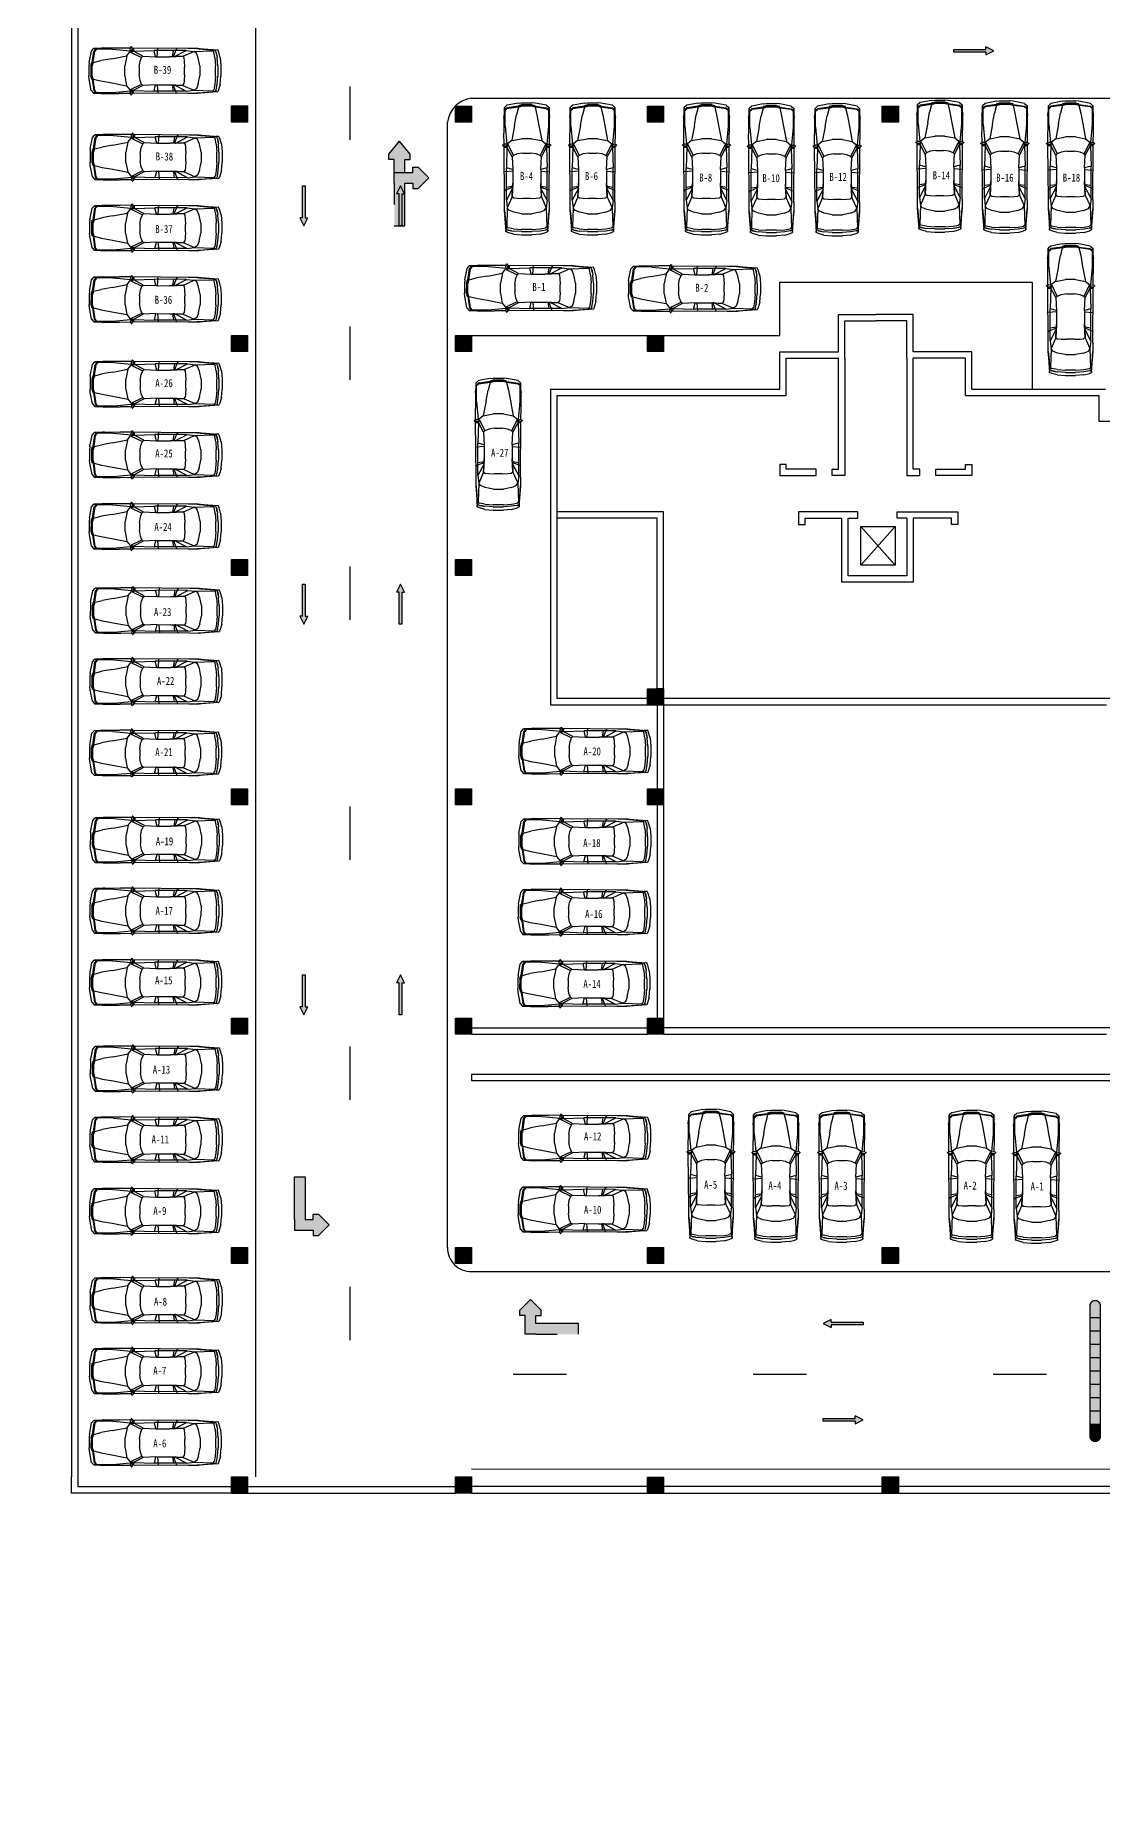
# Model space of a CAD drawing. Extents: x -266505272703 to 7385419, y -354256 to 107640740655.
# Drawn here: x 3259738 to 3299769, y -230815 to -165098 of the extents above; entities that cross this region are included whole.
import ezdxf

# ---------------------------------------------------------------- set-up
doc = ezdxf.new("R2010")
doc.units = 0
doc.header["$LTSCALE"] = 1000
for name, color, linetype in [('jb1', 42, 'Continuous'), ('PUB_TEXT', 7, 'Continuous'), ('QC', 8, 'Continuous'), ('ROOF', 4, 'Continuous'), ('图框', 6, 'Continuous'), ('红线', 1, 'Continuous')]:
    doc.layers.add(name, color=color, linetype=linetype)
doc.styles.get("Standard").update_dxf_attribs({"font": 'rs.shx', "bigfont": 'hztxt.shx'})
doc.styles.add('STYLE2', font='NSimSun.ttf', dxfattribs={"width": 0.8})

# ---------------------------------------------------------------- blocks, each defined once
blk = doc.blocks.new('M_F27')
for p, q in [((-2489, 522), (-2426, 736)), ((-2426, 736), (-2389, 824)), ((-2389, 824), (-1610, 874)), ((-2389, 824), (-1560, 874)), ((-2264, 812), (-2389, 824)), ((-2326, 736), (-2364, 522)), ((-2326, 736), (-2351, 596)), ((-2326, 736), (-2288, 811)), ((-2200, 786), (-2288, 811)), ((-2276, 522), (-2238, 736)), ((-2200, 786), (-2238, 736)), ((-1560, 874), (-2212, 815)), ((-2208, 815), (-2211, 814)), ((-1660, 862), (-2208, 815)), ((-1446, 761), (-2200, 786)), ((-1560, 874), (-1660, 862)), ((-1622, 510), (-1547, 698)), ((-1617, 869), (-1620, 866)), ((-1208, 874), (-1610, 874)), ((-1547, 698), (-1446, 761)), ((-1145, 799), (-1446, 761)), ((-1019, 572), (-1446, 761)), ((-1208, 874), (980, 889)), ((-1145, 799), (-682, 557)), ((-1145, 799), (124, 799)), ((-743, 849), (-793, 874)), ((-730, 799), (-743, 849)), ((-630, 555), (-730, 799)), ((-642, 799), (-605, 554)), ((-2, 547), (-27, 877)), ((124, 799), (61, 547)), ((941, 773), (124, 799)), ((564, 572), (941, 773)), ((1079, 748), (614, 522)), ((941, 773), (941, 874)), ((983, 777), (941, 773)), ((941, 773), (987, 765)), ((980, 902), (995, 790)), ((980, 790), (980, 898)), ((995, 790), (980, 790)), ((980, 790), (992, 746)), ((984, 905), (1020, 939)), ((992, 746), (1021, 747)), ((995, 790), (1022, 746)), ((1022, 748), (995, 790)), ((1021, 747), (1022, 748)), ((1053, 768), (1022, 746)), ((1036, 935), (1062, 857)), ((1036, 756), (1079, 748)), ((1051, 889), (1497, 893)), ((1057, 776), (1062, 857)), ((1770, 849), (1058, 784)), ((1204, 585), (1079, 748)), ((1506, 899), (2121, 899)), ((2461, 849), (1770, 849)), ((2272, 876), (2121, 899)), ((2272, 876), (2272, 874)), ((2437, 851), (2272, 876)), ((2511, 874), (2287, 874)), ((2398, 849), (2461, 773)), ((2437, 850), (2433, 851)), ((2498, 773), (2436, 849)), ((2511, 874), (2450, 850)), ((2461, 773), (2523, 321)), ((2561, 321), (2498, 773)), ((2599, 773), (2511, 874)), ((2599, 773), (2687, 321)), ((-2489, 522), (-2514, 196)), ((-2514, -206), (-2514, 196)), ((-2364, 522), (-2389, 196)), ((-2389, -206), (-2389, 196)), ((-2351, 594), (-2351, 596)), ((-2301, 196), (-2276, 522)), ((-2301, 196), (-2301, -206)), ((-1622, 510), (-1685, 196)), ((-1685, -206), (-1685, 196)), ((-1082, 145), (-1070, 371)), ((-1082, 145), (-1082, -156)), ((-1070, 371), (-1057, 510)), ((-1019, 572), (-1057, 510)), ((-680, 556), (-1019, 572)), ((-1019, 572), (-479, 547)), ((-680, 556), (-630, 555)), ((-605, 554), (-630, 555)), ((-479, 547), (-605, 554)), ((61, 547), (-479, 547)), ((61, 547), (564, 572)), ((564, 572), (614, 522)), ((614, 522), (677, 371)), ((677, 371), (714, 145)), ((714, -156), (714, 145)), ((1795, 472), (1204, 585)), ((1280, 196), (1204, 585)), ((1280, 196), (1280, -206)), ((2222, 397), (1795, 472)), ((2523, 321), (2222, 397)), ((2523, 321), (2586, 321)), ((2523, 321), (2561, 196)), ((2580, 196), (2542, 321)), ((2561, 196), (2561, -206)), ((2611, 196), (2574, 321)), ((2580, 321), (2618, 196)), ((2580, 196), (2580, -206)), ((2611, 196), (2611, -206)), ((2618, -206), (2618, 196)), ((2687, 321), (2699, 196)), ((2699, -206), (2699, 196)), ((-2489, -533), (-2514, -206)), ((-2489, -533), (-2426, -747)), ((-2389, -206), (-2364, -533)), ((-2326, -747), (-2364, -533)), ((-2351, -607), (-2351, -605)), ((-2351, -607), (-2326, -747)), ((-2276, -533), (-2301, -206)), ((-2276, -533), (-2238, -747)), ((-1685, -206), (-1622, -520)), ((-1622, -520), (-1547, -709)), ((-1019, -583), (-1446, -772)), ((-682, -568), (-1145, -809)), ((-1070, -382), (-1082, -156)), ((-1057, -520), (-1070, -382)), ((-1019, -583), (-1057, -520)), ((-479, -558), (-1019, -583)), ((-1019, -583), (-680, -567)), ((-730, -809), (-630, -566)), ((-680, -567), (-682, -568)), ((-680, -567), (-630, -566)), ((-605, -565), (-642, -809)), ((-630, -566), (-605, -565)), ((-605, -565), (-479, -558)), ((61, -558), (-479, -558)), ((-2, -558), (-27, -884)), ((61, -558), (124, -809)), ((564, -583), (61, -558)), ((614, -533), (564, -583)), ((564, -583), (941, -784)), ((677, -382), (614, -533)), ((1079, -759), (614, -533)), ((714, -156), (677, -382)), ((1204, -596), (1079, -759)), ((1204, -596), (1280, -206)), ((1795, -483), (1204, -596)), ((1795, -483), (2222, -407)), ((2523, -332), (2222, -407)), ((2523, -332), (2461, -784)), ((2561, -332), (2498, -784)), ((2523, -332), (2561, -206)), ((2586, -332), (2523, -332)), ((2580, -206), (2542, -332)), ((2618, -6), (2561, -6)), ((2574, -332), (2611, -206)), ((2618, -206), (2580, -332)), ((2687, -332), (2599, -784)), ((2687, -332), (2699, -206)), ((-2426, -747), (-2389, -835)), ((-2389, -835), (-2264, -823)), ((-1560, -885), (-2389, -835)), ((-1610, -885), (-2389, -835)), ((-2326, -747), (-2288, -822)), ((-2288, -822), (-2200, -797)), ((-2200, -797), (-2238, -747)), ((-2212, -826), (-1560, -885)), ((-2208, -826), (-2211, -825)), ((-1660, -872), (-2208, -826)), ((-1446, -772), (-2200, -797)), ((-1560, -885), (-1660, -872)), ((-1621, -877), (-1617, -880)), ((-1610, -885), (-1208, -885)), ((-1547, -709), (-1446, -772)), ((-1145, -809), (-1446, -772)), ((-1208, -885), (980, -900)), ((-1145, -809), (124, -809)), ((-743, -860), (-793, -885)), ((-743, -860), (-730, -809)), ((941, -784), (124, -809)), ((987, -776), (941, -784)), ((983, -788), (941, -784)), ((941, -885), (941, -784)), ((992, -757), (980, -800)), ((995, -800), (980, -800)), ((995, -800), (980, -913)), ((980, -909), (980, -800)), ((984, -916), (1020, -950)), ((992, -757), (1021, -758)), ((995, -800), (1022, -757)), ((1022, -758), (995, -800)), ((1021, -758), (1022, -758)), ((1022, -757), (1053, -779)), ((1036, -767), (1079, -759)), ((1036, -946), (1062, -867)), ((1051, -901), (1497, -904)), ((1057, -787), (1062, -867)), ((1770, -860), (1058, -795)), ((2121, -910), (1506, -910)), ((1770, -860), (2461, -860)), ((2121, -910), (2272, -887)), ((2270, -887), (2121, -910)), ((2437, -861), (2272, -887)), ((2272, -885), (2272, -887)), ((2285, -885), (2511, -885)), ((2398, -860), (2461, -784)), ((2436, -860), (2498, -784)), ((2437, -861), (2436, -860)), ((2450, -861), (2511, -885)), ((2599, -784), (2511, -885))]:
    blk.add_line(p, q)
for centre, start, end in [((990, 898), 132.96497, 179.74535), ((1027, 932), 18.15727, 132.96497), ((1047, 776), 305.15418, 356.86364), ((990, -909), 180.25465, 227.03503), ((1027, -942), 227.03503, 341.84273), ((1047, -787), 3.17983, 54.84582)]:
    blk.add_arc(centre, 10, start, end)
at = {"width": 0.8, "flags": 9}
for tag in ['XSIZE', 'YSIZE']:
    blk.add_attdef(tag, (0, 0), '', height=0.5, dxfattribs=at)

msp = doc.modelspace()

# ---------------------------------------------------------------- hatches: boundary and pattern name
at = {"layer": 'jb1', "linetype": 'ByBlock'}
h = msp.add_hatch(color=256, dxfattribs=at)
h.paths.add_polyline_path([(3207028, 61244), (3207028, -349256), (3784028, -349256), (3784028, 61244)], flags=16)
h.paths.add_polyline_path([(3194528, -354256), (3194528, 66244), (3789028, 66244), (3789028, -354256)])
h.paths.add_polyline_path([(3205987, -18360), (3205987, -12971), (3203126, -12971), (3203126, -18360)], flags=24)
h.paths.add_polyline_path([(3201099, -18348), (3201099, -12948), (3198270, -12948), (3198270, -18348)], flags=24)
edge = h.paths.add_edge_path(flags=16)
edge.add_line((3207028, 61244), (3197028, 61244))
edge.add_line((3197028, 61244), (3197028, -23256))
edge.add_line((3197028, -23256), (3207028, -23256))
edge = h.paths.add_edge_path(flags=16)
edge.add_line((3202028, 61244), (3202028, -18256))
h.paths.add_polyline_path([(3201021, -22371), (3201021, -20286), (3198223, -20286), (3198223, -22371)], flags=24)
h.paths.add_polyline_path([(3205457, -22424), (3205457, -20318), (3202722, -20318), (3202722, -22424)], flags=24)
edge = h.paths.add_edge_path(flags=0)
edge.add_line((3197028, -18256), (3207028, -18256))
edge = h.paths.add_edge_path(flags=0)
edge.add_line((3197028, -10756), (3207028, -10756))
edge = h.paths.add_edge_path(flags=0)
edge.add_line((3197028, 744), (3207028, 744))
h.paths.add_polyline_path([(3205940, 8359), (3205940, 13623), (3203017, 13623), (3203017, 8359)], flags=24)
h.paths.add_polyline_path([(3200990, 8419), (3200990, 12965), (3198161, 12965), (3198161, 8419)], flags=24)
edge = h.paths.add_edge_path(flags=0)
edge.add_line((3197028, 8244), (3207028, 8244))
edge = h.paths.add_edge_path(flags=0)
edge.add_line((3197028, 15744), (3207028, 15744))
h.paths.add_polyline_path([(3201180, 34865), (3201180, 40170), (3198382, 40170), (3198382, 34865)], flags=24)
h.paths.add_polyline_path([(3205969, 34786), (3205969, 39997), (3203329, 39997), (3203329, 34786)], flags=24)
edge = h.paths.add_edge_path(flags=0)
edge.add_line((3197028, 27244), (3207028, 27244))
edge = h.paths.add_edge_path(flags=0)
edge.add_line((3197028, 34744), (3207028, 34744))
edge = h.paths.add_edge_path(flags=0)
edge.add_line((3197028, 42244), (3207028, 42244))
edge = h.paths.add_edge_path(flags=0)
edge.add_line((3197028, 53744), (3207028, 53744))
edge = h.paths.add_edge_path(flags=0)
edge.add_line((3504528, -349256), (3504528, -335256))
edge.add_line((3504528, -335256), (3784028, -335256))
edge = h.paths.add_edge_path(flags=0)
edge.add_line((3580028, -344756), (3670028, -344756))
edge = h.paths.add_edge_path(flags=0)
edge.add_line((3580028, -340256), (3670028, -340256))
h.paths.add_polyline_path([(3580921, -339322), (3586279, -339322), (3586279, -336555), (3580921, -336555)], flags=8)
h.paths.add_polyline_path([(3581167, -348327), (3586242, -348327), (3586242, -345529), (3581167, -345529)], flags=8)
edge = h.paths.add_edge_path(flags=0)
edge.add_line((3511834, -341564), (3511834, -341020))
edge = h.paths.add_edge_path(flags=0)
edge.add_line((3518840, -341020), (3518840, -341564))
edge = h.paths.add_edge_path(flags=0)
edge.add_line((3517008, -341564), (3517008, -341020))
edge = h.paths.add_edge_path(flags=0)
edge.add_arc((3515337, -341290), 439, 0, 360)
edge = h.paths.add_edge_path(flags=0)
edge.add_arc((3515337, -341290), 952, 0, 360)
edge = h.paths.add_edge_path(flags=0)
edge.add_line((3513691, -341020), (3513691, -341564))
edge = h.paths.add_edge_path(flags=0)
edge.add_line((3580028, -349256), (3580028, -335256))
h.paths.add_polyline_path([(3528821, -347040), (3562658, -347040), (3562658, -344592), (3528821, -344592)], flags=8)
edge = h.paths.add_edge_path(flags=0)
edge.add_arc((3514570, -346293), 254, 23.86714, 164.02526)
edge = h.paths.add_edge_path(flags=0)
edge.add_line((3514326, -346552), (3514326, -346775))
edge.add_line((3514326, -346775), (3514216, -346775))
edge.add_line((3514216, -346775), (3514216, -346328))
edge = h.paths.add_edge_path(flags=0)
edge.add_line((3514216, -346258), (3514216, -345945))
edge.add_line((3514216, -345945), (3514326, -345945))
edge.add_line((3514326, -345945), (3514326, -346034))
edge = h.paths.add_edge_path(flags=0)
edge.add_line((3513019, -343617), (3515077, -343617))
edge = h.paths.add_edge_path(flags=0)
edge.add_line((3515077, -344162), (3513019, -344162))
edge = h.paths.add_edge_path(flags=0)
edge.add_line((3513019, -341564), (3513019, -343617))
edge = h.paths.add_edge_path(flags=0)
edge.add_line((3512499, -343617), (3512499, -341564))
edge = h.paths.add_edge_path(flags=0)
edge.add_line((3513019, -344830), (3512499, -344830))
h.paths.add_polyline_path([(3512811, -345945), (3512918, -345945), (3512918, -346778), (3512811, -346778)], flags=0)
h.paths.add_polyline_path([(3512802, -345680), (3512915, -345680), (3512915, -345855), (3512802, -345855)], flags=0)
edge = h.paths.add_edge_path(flags=0)
edge.add_line((3512499, -344830), (3512499, -344162))
edge = h.paths.add_edge_path(flags=0)
edge.add_line((3511834, -343617), (3512499, -343617))
edge = h.paths.add_edge_path(flags=0)
edge.add_line((3511834, -344162), (3511834, -343617))
edge = h.paths.add_edge_path(flags=0)
edge.add_line((3512499, -344162), (3511834, -344162))
edge = h.paths.add_edge_path(flags=0)
edge.add_line((3512484, -346058), (3512484, -346775))
edge.add_line((3512484, -346775), (3512370, -346775))
edge.add_line((3512370, -346775), (3512370, -346058))
edge = h.paths.add_edge_path(flags=0)
edge.add_line((3512370, -346058), (3512213, -346058))
edge.add_line((3512213, -346058), (3512213, -345948))
edge.add_line((3512213, -345948), (3512370, -345948))
edge = h.paths.add_edge_path(flags=0)
edge.add_line((3512370, -345948), (3512370, -345683))
edge.add_line((3512370, -345683), (3512484, -345683))
edge.add_line((3512484, -345683), (3512484, -345948))
edge = h.paths.add_edge_path(flags=0)
edge.add_line((3512484, -345948), (3512641, -345948))
edge.add_line((3512641, -345948), (3512641, -346058))
edge.add_line((3512641, -346058), (3512484, -346058))
edge = h.paths.add_edge_path(flags=0)
edge.add_line((3513019, -344162), (3513019, -344830))
edge = h.paths.add_edge_path(flags=0)
edge.add_arc((3514570, -346293), 356, 174.3933, 185.6067)
edge = h.paths.add_edge_path(flags=0)
edge.add_arc((3513552, -346367), 312, 10.97394, 349.02606)
edge = h.paths.add_edge_path(flags=0)
edge.add_line((3513859, -346308), (3513859, -346427))
edge = h.paths.add_edge_path(flags=0)
edge.add_arc((3513552, -346367), 428, 44.28849, 315.71151)
edge = h.paths.add_edge_path(flags=0)
edge.add_line((3513859, -346068), (3513859, -345945))
edge.add_line((3513859, -345945), (3513978, -345945))
edge.add_line((3513978, -345945), (3513978, -346781))
edge.add_line((3513978, -346781), (3513859, -346781))
edge.add_line((3513859, -346781), (3513859, -346666))
edge = h.paths.add_edge_path(flags=0)
edge.add_line((3512499, -341564), (3511834, -341564))
edge = h.paths.add_edge_path(flags=0)
edge.add_line((3513691, -341564), (3513019, -341564))
edge = h.paths.add_edge_path(flags=0)
edge.add_line((3518197, -341564), (3518197, -343617))
edge = h.paths.add_edge_path(flags=0)
edge.add_line((3517677, -343617), (3517677, -341564))
edge = h.paths.add_edge_path(flags=0)
edge.add_line((3518865, -344162), (3518197, -344162))
edge = h.paths.add_edge_path(flags=0)
edge.add_line((3518197, -343617), (3518865, -343617))
edge = h.paths.add_edge_path(flags=0)
edge.add_line((3518197, -344162), (3518197, -344830))
edge = h.paths.add_edge_path(flags=0)
edge.add_line((3518865, -343617), (3518865, -344162))
edge = h.paths.add_edge_path(flags=0)
edge.add_line((3515597, -342974), (3515597, -343617))
edge = h.paths.add_edge_path(flags=0)
edge.add_line((3515077, -342974), (3515597, -342974))
edge = h.paths.add_edge_path(flags=0)
edge.add_line((3515077, -343617), (3515077, -342974))
edge = h.paths.add_edge_path(flags=0)
edge.add_line((3515597, -343617), (3517677, -343617))
edge = h.paths.add_edge_path(flags=0)
edge.add_line((3517677, -344830), (3517677, -344162))
edge = h.paths.add_edge_path(flags=0)
edge.add_line((3517677, -344162), (3515597, -344162))
edge = h.paths.add_edge_path(flags=0)
edge.add_line((3515077, -344805), (3515077, -344162))
edge = h.paths.add_edge_path(flags=0)
edge.add_line((3515597, -344805), (3515077, -344805))
edge = h.paths.add_edge_path(flags=0)
edge.add_line((3515597, -344162), (3515597, -344805))
edge = h.paths.add_edge_path(flags=0)
edge.add_line((3518197, -344830), (3517677, -344830))
edge = h.paths.add_edge_path(flags=0)
edge.add_arc((3518301, -346289), 254, 23.86714, 164.02526)
edge = h.paths.add_edge_path(flags=0)
edge.add_line((3518057, -346219), (3518057, -346359))
edge = h.paths.add_edge_path(flags=0)
edge.add_line((3518057, -346359), (3518057, -346548))
edge = h.paths.add_edge_path(flags=0)
edge.add_line((3518057, -346548), (3518057, -346771))
edge.add_line((3518057, -346771), (3517947, -346771))
edge.add_line((3517947, -346771), (3517947, -346324))
edge = h.paths.add_edge_path(flags=0)
edge.add_arc((3518301, -346289), 356, 174.3933, 185.6067)
edge = h.paths.add_edge_path(flags=0)
edge.add_line((3517947, -346255), (3517947, -345941))
edge.add_line((3517947, -345941), (3518057, -345941))
edge.add_line((3518057, -345941), (3518057, -346030))
edge = h.paths.add_edge_path(flags=0)
edge.add_arc((3518301, -346289), 356, 11.90544, 133.29691)
edge = h.paths.add_edge_path(flags=0)
edge.add_line((3518649, -346216), (3518649, -346771))
edge.add_line((3518649, -346771), (3518533, -346771))
edge.add_line((3518533, -346771), (3518533, -346559))
edge = h.paths.add_edge_path(flags=0)
edge.add_line((3518533, -346392), (3518533, -346559))
edge = h.paths.add_edge_path(flags=0)
edge.add_line((3518533, -346392), (3518533, -346187))
edge = h.paths.add_edge_path(flags=0)
edge.add_arc((3517283, -346363), 312, 10.97394, 349.02606)
edge = h.paths.add_edge_path(flags=0)
edge.add_line((3517590, -346304), (3517590, -346423))
edge = h.paths.add_edge_path(flags=0)
edge.add_arc((3517283, -346363), 428, 44.28849, 315.71151)
edge = h.paths.add_edge_path(flags=0)
edge.add_line((3517590, -346064), (3517590, -345941))
edge.add_line((3517590, -345941), (3517709, -345941))
edge.add_line((3517709, -345941), (3517709, -346777))
edge.add_line((3517709, -346777), (3517590, -346777))
edge.add_line((3517590, -346777), (3517590, -346663))
edge = h.paths.add_edge_path(flags=0)
edge.add_line((3516060, -346333), (3516060, -346166))
edge = h.paths.add_edge_path(flags=0)
edge.add_line((3516060, -346333), (3516060, -346538))
edge = h.paths.add_edge_path(flags=0)
edge.add_arc((3516292, -346436), 254, 203.86714, 344.02526)
edge = h.paths.add_edge_path(flags=0)
edge.add_line((3516537, -346505), (3516537, -346366))
edge = h.paths.add_edge_path(flags=0)
edge.add_line((3516537, -346366), (3516537, -346176))
edge = h.paths.add_edge_path(flags=0)
edge.add_line((3516537, -346176), (3516537, -345954))
edge.add_line((3516537, -345954), (3516647, -345954))
edge.add_line((3516647, -345954), (3516647, -346401))
edge = h.paths.add_edge_path(flags=0)
edge.add_arc((3516292, -346436), 356, 354.3933, 365.6067)
edge = h.paths.add_edge_path(flags=0)
edge.add_line((3516647, -346470), (3516647, -346784))
edge.add_line((3516647, -346784), (3516537, -346784))
edge.add_line((3516537, -346784), (3516537, -346695))
edge = h.paths.add_edge_path(flags=0)
edge.add_arc((3516292, -346436), 356, 191.90544, 313.29691)
edge = h.paths.add_edge_path(flags=0)
edge.add_line((3515944, -346509), (3515944, -345954))
edge.add_line((3515944, -345954), (3516060, -345954))
edge.add_line((3516060, -345954), (3516060, -346166))
h.paths.add_polyline_path([(3515258, -347039), (3515371, -346773), (3515050, -345951), (3515179, -345951), (3515429, -346606), (3515696, -345947), (3515822, -345947), (3515379, -347039)], flags=0)
edge = h.paths.add_edge_path(flags=0)
edge.add_line((3514326, -346223), (3514326, -346363))
edge = h.paths.add_edge_path(flags=0)
edge.add_line((3514326, -346363), (3514326, -346552))
edge = h.paths.add_edge_path(flags=0)
edge.add_arc((3514570, -346293), 356, 11.90544, 133.29691)
edge = h.paths.add_edge_path(flags=0)
edge.add_line((3514918, -346220), (3514918, -346775))
edge.add_line((3514918, -346775), (3514802, -346775))
edge.add_line((3514802, -346775), (3514802, -346563))
edge = h.paths.add_edge_path(flags=0)
edge.add_line((3514802, -346396), (3514802, -346563))
edge = h.paths.add_edge_path(flags=0)
edge.add_line((3514802, -346396), (3514802, -346190))
edge = h.paths.add_edge_path(flags=0)
edge.add_line((3518840, -341564), (3518197, -341564))
edge = h.paths.add_edge_path(flags=0)
edge.add_line((3517677, -341564), (3517008, -341564))
h.paths.add_polyline_path([(3580874, -344098), (3586179, -344098), (3586179, -341300), (3580874, -341300)], flags=8)
edge = h.paths.add_edge_path(flags=0)
edge.add_line((3515077, -338991), (3513019, -338991))
edge = h.paths.add_edge_path(flags=0)
edge.add_line((3513019, -338447), (3515077, -338447))
edge = h.paths.add_edge_path(flags=0)
edge.add_line((3512499, -337779), (3513019, -337779))
edge = h.paths.add_edge_path(flags=0)
edge.add_line((3511834, -338447), (3512499, -338447))
edge = h.paths.add_edge_path(flags=0)
edge.add_line((3511834, -338991), (3511834, -338447))
edge = h.paths.add_edge_path(flags=0)
edge.add_line((3512499, -338991), (3511834, -338991))
edge = h.paths.add_edge_path(flags=0)
edge.add_line((3512499, -338447), (3512499, -337779))
edge = h.paths.add_edge_path(flags=0)
edge.add_line((3511834, -341020), (3512499, -341020))
edge = h.paths.add_edge_path(flags=0)
edge.add_line((3512499, -341020), (3512499, -338991))
edge = h.paths.add_edge_path(flags=0)
edge.add_line((3513019, -337779), (3513019, -338447))
edge = h.paths.add_edge_path(flags=0)
edge.add_line((3513019, -341020), (3513691, -341020))
edge = h.paths.add_edge_path(flags=0)
edge.add_line((3513019, -338991), (3513019, -341020))
edge = h.paths.add_edge_path(flags=0)
edge.add_line((3518865, -338991), (3518197, -338991))
edge = h.paths.add_edge_path(flags=0)
edge.add_line((3518197, -338447), (3518865, -338447))
edge = h.paths.add_edge_path(flags=0)
edge.add_line((3518197, -337779), (3518197, -338447))
edge = h.paths.add_edge_path(flags=0)
edge.add_line((3518865, -338447), (3518865, -338991))
edge = h.paths.add_edge_path(flags=0)
edge.add_line((3517677, -338991), (3515622, -338991))
edge = h.paths.add_edge_path(flags=0)
edge.add_line((3515077, -339634), (3515077, -338991))
edge = h.paths.add_edge_path(flags=0)
edge.add_line((3515622, -339634), (3515077, -339634))
edge = h.paths.add_edge_path(flags=0)
edge.add_line((3515622, -338991), (3515622, -339634))
edge = h.paths.add_edge_path(flags=0)
edge.add_line((3515622, -337804), (3515622, -338447))
edge = h.paths.add_edge_path(flags=0)
edge.add_line((3515077, -337804), (3515622, -337804))
edge = h.paths.add_edge_path(flags=0)
edge.add_line((3515077, -338447), (3515077, -337804))
edge = h.paths.add_edge_path(flags=0)
edge.add_line((3515622, -338447), (3517677, -338447))
edge = h.paths.add_edge_path(flags=0)
edge.add_line((3517677, -338447), (3517677, -337779))
edge = h.paths.add_edge_path(flags=0)
edge.add_line((3517677, -337779), (3518197, -337779))
edge = h.paths.add_edge_path(flags=0)
edge.add_line((3518197, -341020), (3518840, -341020))
edge = h.paths.add_edge_path(flags=0)
edge.add_line((3517008, -341020), (3517677, -341020))
edge = h.paths.add_edge_path(flags=0)
edge.add_line((3517677, -341020), (3517677, -338991))
edge = h.paths.add_edge_path(flags=0)
edge.add_line((3518197, -338991), (3518197, -341020))
h.paths.add_polyline_path([(3748525, -351778), (3760192, -351778), (3760192, -349903), (3748525, -349903)], flags=24)
edge = h.paths.add_edge_path(flags=0)
edge.add_line((3710028, -342256), (3784028, -342256))
edge = h.paths.add_edge_path(flags=0)
edge.add_line((3601028, -335256), (3601028, -349256))
edge = h.paths.add_edge_path(flags=0)
edge.add_line((3589528, -335256), (3589528, -349256))
edge = h.paths.add_edge_path(flags=0)
edge.add_line((3612528, -335256), (3612528, -349256))
edge = h.paths.add_edge_path(flags=0)
edge.add_line((3624028, -335256), (3624028, -349256))
edge = h.paths.add_edge_path(flags=0)
edge.add_line((3647028, -335256), (3647028, -349256))
edge = h.paths.add_edge_path(flags=0)
edge.add_line((3635528, -335256), (3635528, -349256))
edge = h.paths.add_edge_path(flags=0)
edge.add_line((3658528, -335256), (3658528, -349256))
edge = h.paths.add_edge_path(flags=0)
edge.add_line((3670028, -335256), (3670028, -349256))
h.paths.add_polyline_path([(3711053, -341578), (3716432, -341578), (3716432, -338749), (3711053, -338749)], flags=8)
edge = h.paths.add_edge_path(flags=0)
edge.add_line((3710028, -335256), (3710028, -349256))
edge = h.paths.add_edge_path(flags=0)
edge.add_line((3720028, -335256), (3720028, -349256))
h.paths.add_polyline_path([(3711079, -345640), (3716406, -345640), (3716406, -342968), (3711079, -342968)], flags=8)
h.paths.add_polyline_path([(3711053, -348311), (3716432, -348311), (3716432, -345482), (3711053, -345482)], flags=8)
h.paths.add_polyline_path([(3624911, -339311), (3632210, -339311), (3632210, -336482), (3624911, -336482)], flags=8)
h.paths.add_polyline_path([(3602005, -339364), (3609221, -339364), (3609221, -336472), (3602005, -336472)], flags=8)
h.paths.add_polyline_path([(3590516, -339353), (3597689, -339353), (3597689, -336524), (3590516, -336524)], flags=8)
h.paths.add_polyline_path([(3613157, -339384), (3619486, -339384), (3619486, -336493), (3613157, -336493)], flags=8)
h.paths.add_polyline_path([(3647932, -339290), (3655148, -339290), (3655148, -336587), (3647932, -336587)], flags=8)
h.paths.add_polyline_path([(3636077, -339384), (3642406, -339384), (3642406, -336493), (3636077, -336493)], flags=8)
h.paths.add_polyline_path([(3659500, -339327), (3666558, -339327), (3666558, -336529), (3659500, -336529)], flags=8)
h.paths.add_polyline_path([(3711074, -338940), (3716222, -338940), (3716222, -336236), (3711074, -336236)], flags=8)
edge = h.paths.add_edge_path(flags=0)
edge.add_line((3760028, -335256), (3760028, -349256))
edge = h.paths.add_edge_path(flags=0)
edge.add_line((3770028, -335256), (3770028, -349256))
h.paths.add_polyline_path([(3761611, -342149), (3766706, -342149), (3766706, -339414), (3761611, -339414)], flags=8)
h.paths.add_polyline_path([(3768122, -351862), (3777724, -351862), (3777724, -349980), (3768122, -349980)], flags=24)
edge = h.paths.add_edge_path(flags=0)
edge.add_line((3760028, -345756), (3784028, -345756))
h.paths.add_polyline_path([(3761437, -348959), (3766512, -348959), (3766512, -346162), (3761437, -346162)], flags=8)
h.paths.add_polyline_path([(3761482, -345773), (3766693, -345773), (3766693, -342881), (3761482, -342881)], flags=8)
edge = h.paths.add_edge_path(flags=0)
edge.add_line((3760028, -338756), (3784028, -338756))
h.paths.add_polyline_path([(3761355, -338711), (3766723, -338711), (3766723, -335787), (3761355, -335787)], flags=8)
h.paths.add_polyline_path([(3732909, -341175), (3744153, -341175), (3744153, -336791), (3732909, -336791)], flags=8)
h.paths.add_polyline_path([(3774282, -341950), (3776471, -341950), (3776471, -339865), (3774282, -339865)], flags=8)
h.paths.add_polyline_path([(3681133, -345871), (3701185, -345871), (3701185, -340511), (3681133, -340511)], flags=8)
h.paths.add_polyline_path([(3444535, -317388), (3497618, -317388), (3497618, -307471), (3444535, -307471)], flags=8)
for points in [[(3267098, -168358), (3267700, -168358), (3267700, -167757), (3267098, -167757)], [(3275498, -168358), (3276100, -168358), (3276100, -167758), (3275498, -167758)], [(3282698, -168358), (3283300, -168358), (3283300, -167758), (3282698, -167758)], [(3291498, -168358), (3292100, -168358), (3292100, -167758), (3291498, -167758)], [(3267098, -176958), (3267700, -176958), (3267700, -176357), (3267098, -176357)], [(3275498, -176958), (3276100, -176958), (3276100, -176358), (3275498, -176358)], [(3282698, -176958), (3283300, -176958), (3283300, -176358), (3282698, -176358)], [(3267098, -185358), (3267699, -185358), (3267699, -184757), (3267098, -184757)], [(3275498, -185358), (3276099, -185358), (3276099, -184758), (3275498, -184758)], [(3282698, -190212), (3283299, -190212), (3283299, -189611), (3282698, -189611)], [(3267098, -193958), (3267699, -193958), (3267699, -193357), (3267098, -193357)], [(3275498, -193960), (3276099, -193960), (3276099, -193360), (3275498, -193360)], [(3282698, -193960), (3283299, -193960), (3283299, -193360), (3282698, -193360)], [(3267098, -202558), (3267699, -202558), (3267699, -201957), (3267098, -201957)], [(3275498, -202558), (3276099, -202558), (3276099, -201957), (3275498, -201957)], [(3282698, -202558), (3283299, -202558), (3283299, -201957), (3282698, -201957)], [(3267098, -211158), (3267699, -211158), (3267699, -210557), (3267098, -210557)], [(3275498, -211158), (3276099, -211158), (3276099, -210557), (3275498, -210557)], [(3282698, -211158), (3283299, -211158), (3283299, -210557), (3282698, -210557)], [(3291498, -211158), (3292099, -211158), (3292099, -210557), (3291498, -210557)], [(3267098, -219758), (3267699, -219758), (3267699, -219157), (3267098, -219157)], [(3275498, -219758), (3276099, -219758), (3276099, -219157), (3275498, -219157)], [(3282698, -219758), (3283299, -219758), (3283299, -219158), (3282698, -219158)], [(3291498, -219758), (3292099, -219758), (3292099, -219157), (3291498, -219157)]]:
    msp.add_hatch(color=256, dxfattribs=at).paths.add_polyline_path(points)
at = {"layer": '图框', "linetype": 'ByBlock'}
for points in [[(3295383, -165742), (3295383, -165842), (3295683, -165692), (3295383, -165542), (3295383, -165642), (3294183, -165642), (3294183, -165742)], [(3274501, -170450), (3274101, -170050), (3273901, -170050), (3273901, -170250), (3273201, -170250), (3273201, -170650), (3273201, -171450), (3273201, -172250), (3273601, -172250), (3273601, -170650), (3273901, -170650), (3273901, -170850), (3274101, -170850)], [(3269869, -170750), (3269769, -170750), (3269769, -171950), (3269669, -171950), (3269819, -172250), (3269969, -171950), (3269869, -171950)], [(3273485, -171050), (3273585, -171050), (3273435, -170750), (3273285, -171050), (3273385, -171050), (3273385, -172250), (3273485, -172250)], [(3269769, -186889), (3269669, -186889), (3269819, -187189), (3269969, -186889), (3269869, -186889), (3269869, -185689), (3269769, -185689)], [(3273485, -185989), (3273585, -185989), (3273435, -185689), (3273285, -185989), (3273385, -185989), (3273385, -187189), (3273485, -187189)], [(3269869, -200331), (3269769, -200331), (3269769, -201531), (3269669, -201531), (3269819, -201831), (3269969, -201531), (3269869, -201531)], [(3273485, -200631), (3273585, -200631), (3273435, -200331), (3273285, -200631), (3273385, -200631), (3273385, -201831), (3273485, -201831)], [(3269864, -209509), (3269864, -207909), (3269464, -207909), (3269464, -208709), (3269464, -209509), (3269464, -209909), (3270164, -209909), (3270164, -210109), (3270364, -210109), (3270764, -209709), (3270364, -209309), (3270164, -209309), (3270164, -209509)], [(3278305, -212505), (3277905, -212905), (3277905, -213105), (3278105, -213105), (3278105, -213805), (3278505, -213805), (3279305, -213805), (3280105, -213805), (3280105, -213405), (3278505, -213405), (3278505, -213105), (3278705, -213105), (3278705, -212905)], [(3289578, -213355), (3289578, -213255), (3289278, -213405), (3289578, -213555), (3289578, -213455), (3290778, -213455), (3290778, -213355)], [(3290478, -217064), (3290478, -217164), (3290778, -217014), (3290478, -216864), (3290478, -216964), (3289278, -216964), (3289278, -217064)]]:
    msp.add_hatch(color=256, dxfattribs=at).paths.add_polyline_path(points)
at = {"layer": '红线', "linetype": 'ByBlock'}
for color, points in [(6, [(3273601, -169758), (3273801, -169758), (3273801, -169558), (3273401, -169076), (3273001, -169558), (3273001, -169758), (3273201, -169758), (3273201, -170250), (3273601, -170250)]), (2, [(3299678, -217186), (3299278, -217186), (3299278, -217686, 0.685475), (3299678, -217686)])]:
    msp.add_hatch(color=color, dxfattribs=at).paths.add_polyline_path(points)
h = msp.add_hatch(color=7, dxfattribs=at)
h.paths.add_polyline_path([(3299678, -212686, 0.685475), (3299278, -212686), (3299278, -213186), (3299678, -213186)])
h.paths.add_polyline_path([(3299678, -213686), (3299278, -213686), (3299278, -214186), (3299678, -214186)])
h.paths.add_polyline_path([(3299678, -214686), (3299278, -214686), (3299278, -215186), (3299678, -215186)])
h.paths.add_polyline_path([(3299278, -216186), (3299678, -216186), (3299678, -215686), (3299278, -215686)])
h.paths.add_polyline_path([(3299678, -217186), (3299678, -216686), (3299278, -216686), (3299278, -217186)])
h = msp.add_hatch(color=2, dxfattribs=at)
h.paths.add_polyline_path([(3299278, -213686), (3299678, -213686), (3299678, -213186), (3299278, -213186)])
h.paths.add_polyline_path([(3299678, -214186), (3299278, -214186), (3299278, -214686), (3299678, -214686)])
h.paths.add_polyline_path([(3299678, -215686), (3299678, -215186), (3299278, -215186), (3299278, -215686)])
h.paths.add_polyline_path([(3299678, -216686), (3299678, -216186), (3299278, -216186), (3299278, -216686)])

# ---------------------------------------------------------------- linework, layer by layer
at = {"layer": 'jb1', "linetype": 'ByBlock'}
for p, q in [((3261098, -65156), (3261098, -219156)), ((3261338, -159157), (3261338, -193359)), ((3289859, -176971), (3289859, -175571)), ((3289859, -175571), (3291259, -175571)), ((3290099, -177211), (3290099, -175811)), ((3290099, -175811), (3291259, -175811)), ((3292659, -175571), (3291259, -175571)), ((3292419, -175811), (3291259, -175811)), ((3292419, -177211), (3292419, -175811)), ((3292659, -176971), (3292659, -175571)), ((3287659, -178371), (3287659, -176971)), ((3287659, -176971), (3289859, -176971)), ((3287899, -178611), (3287899, -177211)), ((3287899, -177211), (3289859, -177211)), ((3289859, -181372), (3289859, -177211)), ((3290099, -177211), (3290099, -181612)), ((3292419, -177211), (3292419, -181612)), ((3294859, -176971), (3292659, -176971)), ((3294619, -177211), (3292659, -177211)), ((3292659, -181372), (3292659, -177211)), ((3294619, -178611), (3294619, -177211)), ((3294859, -178371), (3294859, -176971)), ((3279059, -178371), (3287659, -178371)), ((3279059, -178371), (3279059, -190212)), ((3279299, -178611), (3287659, -178611)), ((3279299, -178611), (3279299, -189972)), ((3287659, -178611), (3287899, -178611)), ((3294619, -178611), (3299619, -178611)), ((3294859, -178371), (3299859, -178371)), ((3299619, -178611), (3299619, -179571)), ((3299619, -179571), (3302979, -179571)), ((3287659, -181195), (3287659, -181612)), ((3287899, -181195), (3287659, -181195)), ((3287899, -181372), (3287899, -181195)), ((3289019, -181372), (3287899, -181372)), ((3289019, -181612), (3289019, -181372)), ((3289619, -181612), (3289619, -181372)), ((3289619, -181372), (3289859, -181372)), ((3292899, -181372), (3292659, -181372)), ((3292899, -181612), (3292899, -181372)), ((3293499, -181372), (3294619, -181372)), ((3293499, -181612), (3293499, -181372)), ((3294619, -181372), (3294619, -181195)), ((3294619, -181195), (3294859, -181195)), ((3294859, -181195), (3294859, -181612)), ((3287659, -181612), (3289019, -181612)), ((3290099, -181612), (3289619, -181612)), ((3292419, -181612), (3292899, -181612)), ((3294859, -181612), (3293499, -181612)), ((3283299, -182972), (3279299, -182972)), ((3283059, -183211), (3279299, -183211)), ((3283059, -189611), (3283059, -183211)), ((3283299, -189611), (3283299, -182972)), ((3289979, -182972), (3288362, -182972)), ((3288362, -182972), (3288362, -183452)), ((3288602, -183452), (3288602, -183212)), ((3288602, -183212), (3289979, -183212)), ((3290579, -182972), (3289979, -182972)), ((3289979, -185612), (3289979, -183212)), ((3290219, -185372), (3290219, -183211)), ((3290219, -183211), (3290579, -183211)), ((3290579, -183211), (3290579, -182972)), ((3292059, -183211), (3292059, -182971)), ((3292059, -182971), (3292659, -182972)), ((3292419, -183211), (3292059, -183211)), ((3292419, -183211), (3292419, -185372)), ((3292659, -182972), (3294333, -182972)), ((3292659, -183212), (3292659, -185612)), ((3294093, -183212), (3292659, -183212)), ((3294093, -183452), (3294093, -183212)), ((3294333, -182972), (3294333, -183452)), ((3288362, -183452), (3288602, -183452)), ((3290693, -183521), (3291983, -184974)), ((3291983, -183521), (3290693, -184974)), ((3294333, -183452), (3294093, -183452)), ((3292659, -185612), (3289979, -185612)), ((3292419, -185372), (3290219, -185372)), ((3283299, -189611), (3283059, -189611)), ((3279059, -190212), (3282698, -190212)), ((3282698, -189972), (3279299, -189972)), ((3282698, -190212), (3291498, -190212)), ((3283059, -190212), (3283059, -201957)), ((3292099, -189972), (3283299, -189972)), ((3283299, -190212), (3283299, -201958)), ((3291498, -190212), (3299898, -190212)), ((3300499, -189972), (3292099, -189972)), ((3261338, -193359), (3261338, -219157)), ((3300497, -202318), (3283299, -202318)), ((3283299, -202558), (3299898, -202558)), ((3261098, -219758), (3261098, -219156)), ((3261338, -219157), (3261338, -219517)), ((3267098, -219758), (3261098, -219758)), ((3261338, -219517), (3267098, -219517)), ((3267098, -219758), (3275498, -219758)), ((3267699, -219517), (3275498, -219517)), ((3317699, -219518), (3275498, -219517)), ((3276099, -219758), (3317699, -219758))]:
    msp.add_line(p, q, dxfattribs=at)
for points in [[(3267098, -167757), (3267700, -167757), (3267700, -168358), (3267098, -168358)], [(3267098, -167757), (3267700, -167757), (3267700, -168358), (3267098, -168358)], [(3275498, -167758), (3276100, -167758), (3276100, -168358), (3275498, -168358)], [(3275498, -167758), (3276100, -167758), (3276100, -168358), (3275498, -168358)], [(3282698, -167758), (3283300, -167758), (3283300, -168358), (3282698, -168358)], [(3282698, -167758), (3283300, -167758), (3283300, -168358), (3282698, -168358)], [(3291498, -167758), (3292100, -167758), (3292100, -168358), (3291498, -168358)], [(3291498, -167758), (3292100, -167758), (3292100, -168358), (3291498, -168358)], [(3267098, -176357), (3267700, -176357), (3267700, -176958), (3267098, -176958)], [(3267098, -176357), (3267700, -176357), (3267700, -176958), (3267098, -176958)], [(3275498, -176358), (3276100, -176358), (3276100, -176958), (3275498, -176958)], [(3275498, -176358), (3276100, -176358), (3276100, -176958), (3275498, -176958)], [(3282698, -176358), (3283300, -176358), (3283300, -176958), (3282698, -176958)], [(3282698, -176358), (3283300, -176358), (3283300, -176958), (3282698, -176958)], [(3290693, -183521), (3291983, -183521), (3291983, -184974), (3290693, -184974)], [(3267098, -184757), (3267699, -184757), (3267699, -185358), (3267098, -185358)], [(3267098, -184757), (3267699, -184757), (3267699, -185358), (3267098, -185358)], [(3275498, -184758), (3276099, -184758), (3276099, -185358), (3275498, -185358)], [(3275498, -184758), (3276099, -184758), (3276099, -185358), (3275498, -185358)], [(3282698, -189611), (3283299, -189611), (3283299, -190212), (3282698, -190212)], [(3282698, -189611), (3283299, -189611), (3283299, -190212), (3282698, -190212)], [(3267098, -193357), (3267699, -193357), (3267699, -193958), (3267098, -193958)], [(3267098, -193357), (3267699, -193357), (3267699, -193958), (3267098, -193958)], [(3275498, -193360), (3276099, -193360), (3276099, -193960), (3275498, -193960)], [(3275498, -193360), (3276099, -193360), (3276099, -193960), (3275498, -193960)], [(3282698, -193360), (3283299, -193360), (3283299, -193960), (3282698, -193960)], [(3282698, -193360), (3283299, -193360), (3283299, -193960), (3282698, -193960)], [(3267098, -201957), (3267699, -201957), (3267699, -202558), (3267098, -202558)], [(3267098, -201957), (3267699, -201957), (3267699, -202558), (3267098, -202558)], [(3275498, -201957), (3276099, -201957), (3276099, -202558), (3275498, -202558)], [(3275498, -201957), (3276099, -201957), (3276099, -202558), (3275498, -202558)], [(3282698, -201957), (3283299, -201957), (3283299, -202558), (3282698, -202558)], [(3282698, -201958), (3283299, -201958), (3283299, -202558), (3282698, -202558)], [(3267098, -210557), (3267699, -210557), (3267699, -211158), (3267098, -211158)], [(3267098, -210557), (3267699, -210557), (3267699, -211158), (3267098, -211158)], [(3275498, -210557), (3276099, -210557), (3276099, -211158), (3275498, -211158)], [(3275498, -210557), (3276099, -210557), (3276099, -211158), (3275498, -211158)], [(3282698, -210557), (3283299, -210557), (3283299, -211158), (3282698, -211158)], [(3282698, -210558), (3283299, -210558), (3283299, -211158), (3282698, -211158)], [(3291498, -210557), (3292099, -210557), (3292099, -211158), (3291498, -211158)], [(3291498, -210557), (3292099, -210557), (3292099, -211158), (3291498, -211158)], [(3267098, -219157), (3267699, -219157), (3267699, -219758), (3267098, -219758)], [(3267098, -219157), (3267699, -219157), (3267699, -219758), (3267098, -219758)], [(3275498, -219157), (3276099, -219157), (3276099, -219758), (3275498, -219758)], [(3275498, -219158), (3276099, -219158), (3276099, -219758), (3275498, -219758)], [(3282698, -219158), (3283299, -219158), (3283299, -219758), (3282698, -219758)], [(3282698, -219158), (3283299, -219158), (3283299, -219758), (3282698, -219758)], [(3291498, -219157), (3292099, -219157), (3292099, -219758), (3291498, -219758)], [(3291498, -219158), (3292099, -219158), (3292099, -219758), (3291498, -219758)]]:
    msp.add_lwpolyline(points, close=True, dxfattribs=at)
at = {"layer": 'ROOF', "linetype": 'ByBlock'}
for p, q in [((3287658, -176358), (3287658, -174358)), ((3287658, -174358), (3297113, -174358)), ((3297113, -174358), (3297113, -178371)), ((3276100, -176358), (3287658, -176358)), ((3276099, -202558), (3276099, -202318)), ((3276099, -202318), (3282698, -202318)), ((3276099, -202558), (3282698, -202558)), ((3276099, -204058), (3284707, -204058)), ((3276099, -204058), (3276099, -204298)), ((3276099, -204298), (3300258, -204298)), ((3284707, -204058), (3300258, -204058))]:
    msp.add_line(p, q, dxfattribs=at)
at = {"layer": '图框', "linetype": 'ByBlock'}
for p, q in [((3295383, -165642), (3295383, -165542)), ((3295683, -165692), (3295383, -165542)), ((3294183, -165642), (3295383, -165642)), ((3294183, -165742), (3294183, -165642)), ((3295383, -165742), (3294183, -165742)), ((3295383, -165842), (3295683, -165692)), ((3295383, -165742), (3295383, -165842)), ((3273901, -170250), (3273901, -170050)), ((3273901, -170050), (3274101, -170050)), ((3274101, -170050), (3274501, -170450)), ((3269769, -171950), (3269769, -170750)), ((3269769, -170750), (3269869, -170750)), ((3269869, -170750), (3269869, -171950)), ((3273201, -170650), (3273201, -170250)), ((3273201, -170250), (3273901, -170250)), ((3273201, -170650), (3273201, -171450)), ((3273435, -170750), (3273285, -171050)), ((3273585, -171050), (3273435, -170750)), ((3273601, -172250), (3273601, -170650)), ((3273601, -170650), (3273901, -170650)), ((3273901, -170650), (3273901, -170850)), ((3273901, -170850), (3274101, -170850)), ((3274501, -170450), (3274101, -170850)), ((3273385, -171050), (3273285, -171050)), ((3273385, -172250), (3273385, -171050)), ((3273485, -171050), (3273485, -172250)), ((3273485, -171050), (3273585, -171050)), ((3269769, -171950), (3269669, -171950)), ((3269669, -171950), (3269819, -172250)), ((3269819, -172250), (3269969, -171950)), ((3269869, -171950), (3269969, -171950)), ((3273201, -172250), (3273601, -172250)), ((3273485, -172250), (3273385, -172250)), ((3269769, -186889), (3269769, -185689)), ((3269769, -185689), (3269869, -185689)), ((3269869, -185689), (3269869, -186889)), ((3273435, -185689), (3273285, -185989)), ((3273585, -185989), (3273435, -185689)), ((3273385, -185989), (3273285, -185989)), ((3273385, -187189), (3273385, -185989)), ((3273485, -185989), (3273485, -187189)), ((3273485, -185989), (3273585, -185989)), ((3269769, -186889), (3269669, -186889)), ((3269669, -186889), (3269819, -187189)), ((3269819, -187189), (3269969, -186889)), ((3269869, -186889), (3269969, -186889)), ((3273485, -187189), (3273385, -187189)), ((3269769, -201531), (3269769, -200331)), ((3269769, -200331), (3269869, -200331)), ((3269869, -200331), (3269869, -201531)), ((3273435, -200331), (3273285, -200631)), ((3273585, -200631), (3273435, -200331)), ((3273385, -200631), (3273285, -200631)), ((3273385, -201831), (3273385, -200631)), ((3273485, -200631), (3273485, -201831)), ((3273485, -200631), (3273585, -200631)), ((3269769, -201531), (3269669, -201531)), ((3269669, -201531), (3269819, -201831)), ((3269819, -201831), (3269969, -201531)), ((3269869, -201531), (3269969, -201531)), ((3273485, -201831), (3273385, -201831)), ((3269464, -207909), (3269864, -207909)), ((3269464, -208709), (3269464, -207909)), ((3269864, -207909), (3269864, -209509)), ((3269464, -209509), (3269464, -208709)), ((3269464, -209509), (3269464, -209909)), ((3269864, -209509), (3270164, -209509)), ((3270164, -209509), (3270164, -209309)), ((3270164, -209309), (3270364, -209309)), ((3270764, -209709), (3270364, -209309)), ((3269464, -209909), (3270164, -209909)), ((3270164, -209909), (3270164, -210109)), ((3270164, -210109), (3270364, -210109)), ((3270364, -210109), (3270764, -209709)), ((3277905, -212905), (3278305, -212505)), ((3277905, -213105), (3277905, -212905)), ((3278305, -212505), (3278705, -212905)), ((3278705, -213105), (3278705, -212905)), ((3278105, -213105), (3277905, -213105)), ((3278105, -213805), (3278105, -213105)), ((3278505, -213405), (3278505, -213105)), ((3278505, -213105), (3278705, -213105)), ((3280105, -213405), (3278505, -213405)), ((3280105, -213805), (3280105, -213405)), ((3289578, -213255), (3289278, -213405)), ((3289278, -213405), (3289578, -213555)), ((3289578, -213355), (3289578, -213255)), ((3289578, -213355), (3290778, -213355)), ((3290778, -213455), (3289578, -213455)), ((3289578, -213455), (3289578, -213555)), ((3290778, -213355), (3290778, -213455)), ((3278505, -213805), (3278105, -213805)), ((3278505, -213805), (3279305, -213805)), ((3290478, -216964), (3290478, -216864)), ((3290778, -217014), (3290478, -216864)), ((3289278, -216964), (3290478, -216964)), ((3289278, -217064), (3289278, -216964)), ((3290478, -217064), (3289278, -217064)), ((3290478, -217164), (3290778, -217014)), ((3290478, -217064), (3290478, -217164))]:
    msp.add_line(p, q, dxfattribs=at)
at = {"layer": '红线', "linetype": 'ByBlock'}
for p, q in [((3267999, -65757), (3267999, -219157)), ((3271541, -167022), (3271541, -169022)), ((3276100, -167458), (3326079, -167458)), ((3275198, -210557), (3275198, -168358)), ((3273601, -170250), (3273601, -169758)), ((3271541, -176022), (3271541, -178022)), ((3271541, -185022), (3271541, -187022)), ((3271541, -194022), (3271541, -196022)), ((3271541, -203022), (3271541, -205022)), ((3276099, -211458), (3317252, -211458)), ((3271541, -212022), (3271541, -214022)), ((3299278, -212686), (3299278, -217686)), ((3299678, -217686), (3299678, -212686)), ((3299678, -213186), (3299278, -213186)), ((3299678, -213686), (3299278, -213686)), ((3299678, -214186), (3299278, -214186)), ((3299678, -214686), (3299278, -214686)), ((3279655, -215310), (3277655, -215310)), ((3288655, -215310), (3286655, -215310)), ((3297655, -215310), (3295655, -215310)), ((3299678, -215186), (3299278, -215186)), ((3299678, -215686), (3299278, -215686)), ((3299678, -216186), (3299278, -216186)), ((3299678, -216686), (3299278, -216686)), ((3299678, -217186), (3299278, -217186)), ((3276099, -218857), (3317252, -218858))]:
    msp.add_line(p, q, dxfattribs=at)
at = {"layer": '红线', "color": 6, "linetype": 'ByBlock'}
for p, q in [((3273001, -169558), (3273401, -169076)), ((3273801, -169558), (3273401, -169076)), ((3273001, -169758), (3273001, -169558)), ((3273201, -169758), (3273001, -169758)), ((3273201, -170250), (3273201, -169758)), ((3273601, -170250), (3273601, -169758)), ((3273601, -169758), (3273801, -169758)), ((3273801, -169758), (3273801, -169558))]:
    msp.add_line(p, q, dxfattribs=at)
at = {"layer": '红线', "linetype": 'ByBlock'}
for centre, radius, start, end in [((3276248, -168507), 1060, 98.02733, 171.93637), ((3276089, -210567), 891, 179.35743, 270.6727), ((3299478, -212763), 214, 21.14064, 158.85936), ((3299478, -217609), 214, 201.14064, 338.85936)]:
    msp.add_arc(centre, radius, start, end, dxfattribs=at)

# ---------------------------------------------------------------- block references
at = {"layer": 'QC', "zscale": 0.95}
for p, xscale, yscale, rotation in [((3264316, -166444), 0.9500000003335646, 0.9500000003317837, 179.9289785963968), ((3293658, -170098), -0.9500000001862645, 0.9500000001862645, 270), ((3296093, -170132), -0.9500000001862645, 0.9500000001862645, 270), ((3298563, -170132), -0.9500000001862645, 0.9500000001862645, 270), ((3278174, -170198), -0.9500000001862645, 0.9500000001862645, 270), ((3280644, -170198), -0.9500000001862645, 0.9500000001862645, 270), ((3284911, -170198), -0.9500000001862645, 0.9500000001862645, 270), ((3287346, -170232), -0.9500000001862645, 0.9500000001862645, 270), ((3289816, -170232), -0.9500000001862645, 0.9500000001862645, 270), ((3264362, -169685), 0.9500000003335646, 0.9500000003317837, 179.9289785963968), ((3264346, -172341), 0.9500000003335646, 0.9500000003317837, 179.9289785963968), ((3298560, -175477), -0.9500000001862645, 0.9500000001862645, 270), ((3264328, -175023), 0.9500000003335646, 0.9500000003317837, 179.9289785963968), ((3278398, -174592), 0.9500000003335646, 0.9500000003317837, 179.9289785963968), ((3284542, -174613), 0.9500000003335646, 0.9500000003317837, 179.9289785963968), ((3264362, -178191), 0.9500000003335646, 0.9500000003317837, 179.9289785963968), ((3277108, -180520), -0.9500000001862645, 0.9500000001862645, 270), ((3264346, -180846), 0.9500000003335646, 0.9500000003317837, 179.9289785963968), ((3264328, -183528), 0.9500000003335646, 0.9500000003317837, 179.9289785963968), ((3264374, -186683), 0.9500000003335646, 0.9500000003317837, 179.9289785963968), ((3264357, -189339), 0.9500000003335646, 0.9500000003317837, 179.9289785963968), ((3264339, -192021), 0.9500000003335646, 0.9500000003317837, 179.9289785963968), ((3280434, -191955), 0.9500000003335646, 0.9500000003317837, 179.9289785963968), ((3264374, -195287), 0.9500000003335646, 0.9500000003317837, 179.9289785963968), ((3280431, -195335), 0.9500000003335646, 0.9500000003317837, 179.9289785963968), ((3264358, -197942), 0.9500000003335646, 0.9500000003317837, 179.9289785963968), ((3280415, -197991), 0.9500000003335646, 0.9500000003317837, 179.9289785963968), ((3264340, -200624), 0.9500000003335646, 0.9500000003317837, 179.9289785963968), ((3280397, -200673), 0.9500000003335646, 0.9500000003317837, 179.9289785963968), ((3264374, -203862), 0.9500000003335646, 0.9500000003317837, 179.9289785963968), ((3264358, -206518), 0.9500000003335646, 0.9500000003317837, 179.9289785963968), ((3280426, -206458), 0.9500000003335646, 0.9500000003317837, 179.9289785963968), ((3285081, -207935), -0.9500000001862645, 0.9500000001862645, 270), ((3287516, -207969), -0.9500000001862645, 0.9500000001862645, 270), ((3289986, -207969), -0.9500000001862645, 0.9500000001862645, 270), ((3294850, -207969), -0.9500000001862645, 0.9500000001862645, 270), ((3297285, -208003), -0.9500000001862645, 0.9500000001862645, 270), ((3264340, -209200), 0.9500000003335646, 0.9500000003317837, 179.9289785963968), ((3280408, -209140), 0.9500000003335646, 0.9500000003317837, 179.9289785963968), ((3264362, -212542), 0.9500000003335646, 0.9500000003317837, 179.9289785963968), ((3264346, -215198), 0.9500000003335646, 0.9500000003317837, 179.9289785963968), ((3264328, -217880), 0.9500000003335646, 0.9500000003317837, 179.9289785963968)]:
    msp.add_blockref('M_F27', p, dxfattribs=dict(at, xscale=xscale, yscale=yscale, rotation=rotation))

# ---------------------------------------------------------------- texts
at = {"layer": 'PUB_TEXT', "style": 'STYLE2', "width": 0.8}
for s, p in [('B-39', (3264190, -166551)), ('B-38', (3264260, -169800)), ('B-14', (3293387, -170506)), ('B-4', (3277917, -170532)), ('B-6', (3280350, -170534)), ('B-8', (3284633, -170589)), ('B-10', (3287002, -170610)), ('B-12', (3289517, -170563)), ('B-16', (3295767, -170593)), ('B-18', (3298263, -170592)), ('B-37', (3264243, -172519)), ('B-1', (3278382, -174687)), ('B-2', (3284487, -174723)), ('B-36', (3264225, -175174)), ('A-26', (3264245, -178296)), ('A-25', (3264243, -180933)), ('A-27', (3276830, -180907)), ('A-24', (3264210, -183688)), ('A-23', (3264195, -186878)), ('A-22', (3264308, -189463)), ('A-21', (3264243, -192131)), ('A-20', (3280296, -192101)), ('A-19', (3264266, -195473)), ('A-18', (3280285, -195539)), ('A-17', (3264254, -198079)), ('A-16', (3280357, -198199)), ('A-15', (3264236, -200685)), ('A-14', (3280291, -200820)), ('A-13', (3264151, -204037)), ('A-11', (3264106, -206649)), ('A-12', (3280314, -206536)), ('A-5', (3284818, -208346)), ('A-4', (3287229, -208380)), ('A-3', (3289706, -208391)), ('A-2', (3294546, -208380)), ('A-1', (3297057, -208413)), ('A-9', (3264173, -209330)), ('A-10', (3280314, -209285)), ('A-8', (3264196, -212729)), ('A-7', (3264169, -215321)), ('A-6', (3264169, -218047))]:
    msp.add_text(s, height=300, dxfattribs=at).set_placement(p)

doc.saveas('drawing.dxf')
